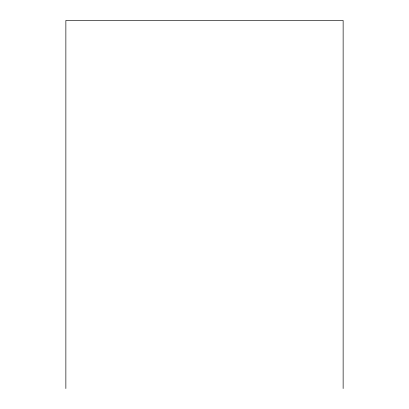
<?xml version="1.0" encoding="UTF-8"?>
<svg xmlns="http://www.w3.org/2000/svg" width="409" height="409" viewBox="0 0 409 409"><rect width="100%" height="100%" fill="white"/><g stroke="black" fill="none" stroke-linecap="round" stroke-linejoin="round"><path stroke-width="0.61" d="M343.136 388.55L343.136 20.45L65.864 20.45L65.864 388.55"/></g></svg>
